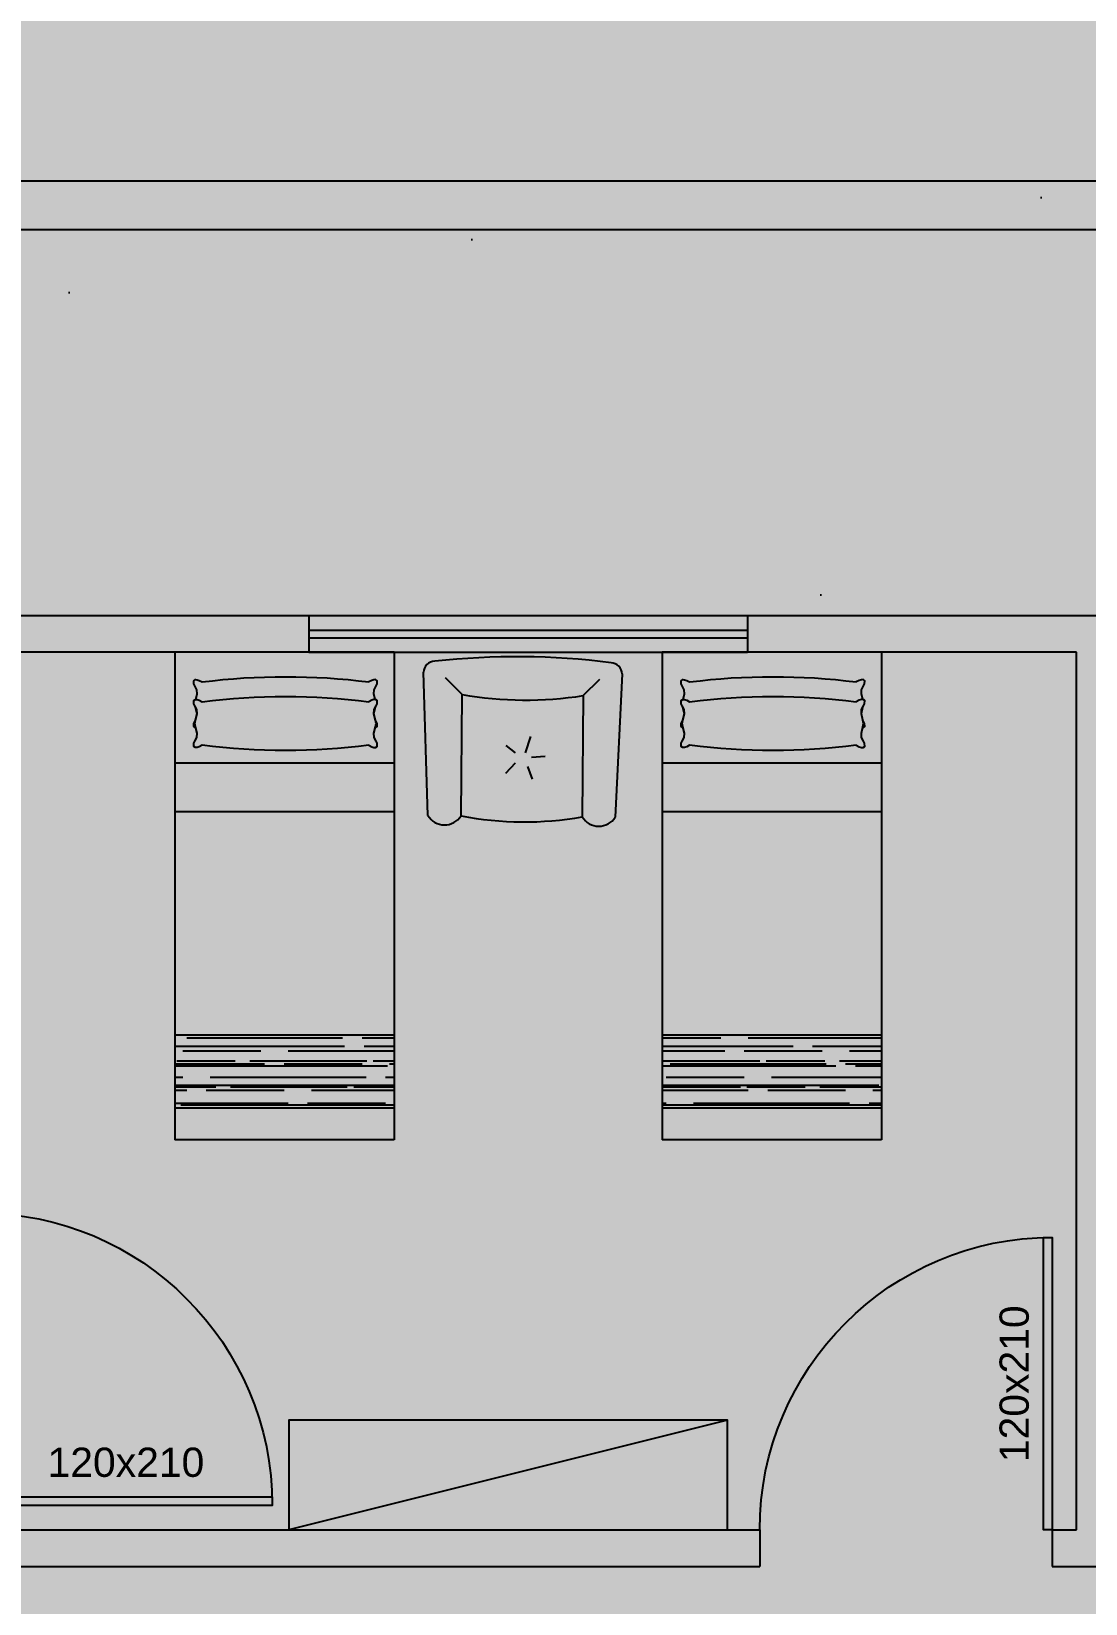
# Model space of a CAD drawing. Header units: centimetres. Extents: x 0 to 1099704, y -139216 to 99734.
# Drawn here: x 855436 to 855869, y -22670 to -22025 of the extents above; entities that cross this region are included whole.
import ezdxf
from ezdxf.enums import TextEntityAlignment as Align

# ---------------------------------------------------------------- set-up
doc = ezdxf.new("R2010")
doc.units = ezdxf.units.CM
doc.header["$LTSCALE"] = 4
for name, color, linetype in [('0.2', 2, 'Continuous'), ('0.4', 4, 'Continuous'), ('0.6', 6, 'Continuous'), ('02-CONT', 2, 'Continuous'), ('04', 254, 'Continuous'), ('AIT-LAY-HTC', 254, 'Continuous')]:
    doc.layers.add(name, color=color, linetype=linetype)
doc.styles.add('2mm 1-50', font='arial.ttf', dxfattribs={"height": 0.1})

# ---------------------------------------------------------------- blocks, each defined once
blk = doc.blocks.new('1_00e')
blk.add_lwpolyline([(-28.40539012428269, -52.25289090163764), (-25.40539012428269, -52.25289090163764), (-25.40539012428269, 47.74710909836236), (-28.40539012428269, 47.74710909836236)], close=True)
at = {"color": 1}
blk.add_arc((-28.40539012428326, -52.25289090163764), 100, 0, 90, dxfattribs=at)
blk = doc.blocks.new('CAMA-SOLTEIRO')
h = blk.add_hatch()
h.set_pattern_fill('AR-RROOF', color=256, scale=0.08, style=0)
h.set_pattern_definition([(0, (-259.2971654992087, -62.25848343646964), (0.176, 0.08), [1.2, -0.16, 0.4, -0.08]), (0, (-259.1907654992087, -62.21848343646964), (-0.08, 0.1064), [0.24, -0.0264, 0.48, -0.06]), (0, (-259.2571654992087, -62.19048343646964), (0.416, 0.0536), [0.64, -0.112, 0.32, -0.08])])
h.paths.add_polyline_path([(0.4499999999999886, -1.569999999997059), (-0.4500000000000455, -1.569999999997044), (-0.4500000000000455, -1.869999999999941), (0.4499999999999886, -1.869999999999969)])
at = {"layer": 'AIT-LAY-HTC'}
h = blk.add_hatch(color=254, dxfattribs=at)
h.paths.add_polyline_path([(0.4499999999999886, -0.6535763996212509), (-0.4499999999999886, -0.6535763996212509), (-0.4499999999999886, -1.569999999997044), (0.4499999999999886, -1.569999999997044)])
h.paths.add_polyline_path([(0.4499999999999886, -2.131628207280301e-14), (-0.4499999999999886, -7.105427357601002e-15), (-0.4500000000000455, -0.4535763996212623), (0.4499999999999886, -0.4535763996212623)])
h.paths.add_polyline_path([(0.3716982436171747, -0.373121244349754), (0.3723867664295994, -0.3861706267807321), (0.3655536251368972, -0.390699628518469), (0.3589239480322135, -0.390246726289142), (0.3496964401738865, -0.3873305654911334), (0.3375292817262334, -0.3814624037465322, -0.06240135273612517), (-0.3458491167673401, -0.3814624037465322), (-0.3580162752151068, -0.3873305654911476), (-0.3672437830732633, -0.3902467262891278), (-0.3738734601780038, -0.3906996285184547), (-0.3807066014707061, -0.3861706267807179), (-0.3800180786582814, -0.3731212443497398), (-0.3760551388454587, -0.3650755000255188), (-0.3677125645626802, -0.3491925823837292), (-0.367078841438115, -0.3321323483973302), (-0.3724699016728437, -0.3091402599489683), (-0.3738734601780038, -0.3092361431671051), (-0.3807066014707061, -0.3047071414293683), (-0.3800180786582814, -0.2916577589983902), (-0.3760551388454587, -0.2836120146741834), (-0.3731809529210182, -0.2781400276378534), (-0.3671426902825488, -0.2523877149917055), (-0.3671057082908646, -0.2513921359974702), (-0.3671426902825488, -0.2503965570033344), (-0.373180952921075, -0.2246442443571155), (-0.3760551388455156, -0.2191722573209276), (-0.3800180786582814, -0.2111265129965787), (-0.3807066014707061, -0.1980771305656006), (-0.3738734601780038, -0.1935481288278922), (-0.3724699016728437, -0.1936440120460148), (-0.367078841438115, -0.1706519235976387), (-0.3677125645626802, -0.1535916896112397), (-0.3760551388455156, -0.1377087719694785), (-0.3800180786582814, -0.1296630276452575), (-0.3807066014707061, -0.116613645214251), (-0.3738734601780038, -0.1120846434765284), (-0.3672437830733202, -0.1125375457058411), (-0.3580162752149931, -0.1154537065038497), (-0.3458491167673401, -0.1213218682484509, -0.06240135273612597), (0.3375292817262334, -0.1213218682484509), (0.3496964401739433, -0.1154537065038497), (0.3589239480322135, -0.1125375457058553), (0.3655536251368972, -0.1120846434765284), (0.3723867664295994, -0.1166136452142652), (0.3716982436171747, -0.1296630276452575), (0.3677353038042952, -0.1377087719695922), (0.3593927295215735, -0.1535916896112681), (0.3587590063970083, -0.1706519235976671), (0.364150066631737, -0.193644012046029), (0.3655536251368972, -0.193548128827878), (0.3723867664295994, -0.1980771305656006), (0.3716982436171747, -0.2111265129965929), (0.3677353038042384, -0.2191722573211123), (0.3648611178799115, -0.2246442443571297), (0.3588228552414421, -0.250396557003306), (0.358785873249758, -0.251392135997456), (0.3588228552414421, -0.2523877149917482), (0.3648611178799115, -0.2781400276378392), (0.3677353038042952, -0.2836120146742545), (0.3716982436171747, -0.2916577589984044), (0.3723867664295994, -0.3047071414293683), (0.3655536251368972, -0.3092361431670909), (0.364150066631737, -0.3091402599489825), (0.3587590063970083, -0.3321323483973586), (0.3593927295215735, -0.3491925823837292), (0.3677353038044657, -0.3650755000253483)], flags=16)
h.paths.add_polyline_path([(-0.4500000000000455, -1.869999999999926), (-0.4499999999999886, -1.99999999999995), (0.4499999999999886, -1.99999999999995), (0.4499999999999886, -1.869999999999969)])
h = blk.add_hatch(color=252, dxfattribs=at)
edge = h.paths.add_edge_path()
edge.add_line((0.3677353038042384, -0.1377087719696206), (0.3716982436171179, -0.1296630276452433))
edge.add_line((0.3716982436171747, -0.1296630276452433), (0.3723867664295994, -0.1166136452142652))
edge.add_line((0.3723867664295994, -0.1166136452142652), (0.3655536251368972, -0.1120846434765284))
edge.add_line((0.3655536251368972, -0.1120846434765284), (0.3589239480322135, -0.1125375457058411))
edge.add_line((0.3589239480322135, -0.1125375457058553), (0.3496964401739433, -0.1154537065038497))
edge.add_line((0.3496964401739433, -0.1154537065038355), (0.3375292817262334, -0.1213218682484509))
edge.add_ellipse((-0.004159917520553336, -2.848495806804841), major_axis=(1.943480023054445, 1.943480023054444), ratio=0.9999999999999957, start_angle=37.85859147788927, end_angle=52.14140852211052)
edge.add_line((-0.3458491167673401, -0.1213218682484651), (-0.35801627521505, -0.1154537065038497))
edge.add_line((-0.35801627521505, -0.1154537065038497), (-0.3672437830732633, -0.1125375457058553))
edge.add_line((-0.3672437830733202, -0.1125375457058553), (-0.3738734601780607, -0.1120846434765284))
edge.add_line((-0.3738734601780607, -0.1120846434765426), (-0.380706601470763, -0.116613645214251))
edge.add_line((-0.3807066014707061, -0.116613645214251), (-0.3800180786582814, -0.1296630276452433))
edge.add_line((-0.3800180786582814, -0.1296630276452433), (-0.3760551388454587, -0.1377087719697059))
edge.add_line((-0.3760551388454019, -0.1377087719697201), (-0.3677125645626802, -0.1535916896112681))
edge.add_line((-0.3677125645626802, -0.1535916896112681), (-0.367078841438115, -0.1706519235976671))
edge.add_line((-0.367078841438115, -0.1706519235976671), (-0.3724699016728437, -0.1936440120460148))
edge.add_line((-0.3724699016728437, -0.1936440120460148), (-0.3672437830733202, -0.1940010310572049))
edge.add_line((-0.3672437830733202, -0.1940010310572049), (-0.35801627521505, -0.1969171918551993))
edge.add_line((-0.35801627521505, -0.1969171918551993), (-0.3458491167673401, -0.2027853535998148))
edge.add_ellipse((-0.004159917520553336, -2.929959292156191), major_axis=(1.943480023054446, 1.943480023054447), ratio=0.9999999999999976, start_angle=37.85859147788932, end_angle=52.14140852211062, ccw=False)
edge.add_line((0.3375292817262334, -0.2027853535998148), (0.3496964401739433, -0.1969171918551851))
edge.add_line((0.3496964401739433, -0.1969171918551709), (0.3589239480322703, -0.1940010310572049))
edge.add_line((0.3589239480322135, -0.1940010310572049), (0.364150066631737, -0.193644012046029))
edge.add_line((0.364150066631737, -0.193644012046029), (0.3587590063970083, -0.1706519235976671))
edge.add_line((0.3587590063970083, -0.1706519235976671), (0.3593927295215735, -0.1535916896112681))
edge.add_line((0.3593927295215735, -0.1535916896112681), (0.3677353038042952, -0.1377087719696206))
edge = h.paths.add_edge_path()
edge.add_line((0.3585894172769599, -0.2513921359974987), (0.3588228552414421, -0.250396557003306))
edge.add_line((0.3588228552414421, -0.250396557003306), (0.3593927295215735, -0.2350551749626035))
edge.add_line((0.3593927295215735, -0.2350551749626035), (0.367735303804352, -0.2191722573207713))
edge.add_line((0.367735303804352, -0.2191722573207713), (0.3716982436171747, -0.2111265129966071))
edge.add_line((0.3716982436171747, -0.2111265129966071), (0.3723867664295994, -0.198077130565629))
edge.add_line((0.3723867664295994, -0.198077130565629), (0.3655536251368972, -0.1935481288278922))
edge.add_line((0.3655536251368972, -0.193548128827878), (0.3589239480322135, -0.1940010310571907))
edge.add_line((0.3589239480322135, -0.1940010310572049), (0.3496964401739433, -0.1969171918551993))
edge.add_line((0.3496964401739433, -0.1969171918551993), (0.3375292817262334, -0.2027853535998148))
edge.add_ellipse((-0.004159917520553336, -2.929959292156191), major_axis=(1.94348002305446, 1.94348002305446), ratio=0.9999999999999964, start_angle=37.85859147788919, end_angle=52.14140852211058)
edge.add_line((-0.3458491167673401, -0.2027853535998148), (-0.3580162752149931, -0.1969171918552135))
edge.add_line((-0.3580162752149931, -0.1969171918552135), (-0.3672437830733202, -0.1940010310571907))
edge.add_line((-0.3672437830733202, -0.1940010310571907), (-0.3738734601780038, -0.1935481288278638))
edge.add_line((-0.3738734601780038, -0.193548128827878), (-0.3807066014707061, -0.1980771305656006))
edge.add_line((-0.3807066014707061, -0.1980771305656006), (-0.3800180786582814, -0.2111265129965929))
edge.add_line((-0.3800180786582814, -0.2111265129965929), (-0.376055138845345, -0.2191722573210413))
edge.add_line((-0.376055138845345, -0.2191722573210413), (-0.3677125645626802, -0.2350551749625893))
edge.add_line((-0.3677125645626802, -0.2350551749626035), (-0.3671426902825488, -0.250396557003306))
edge.add_line((-0.3671426902825488, -0.2503965570032918), (-0.3669092523180666, -0.2513921359974702))
edge.add_line((-0.3669092523180666, -0.2513921359974702), (-0.3732120659238944, -0.278272720073609))
edge.add_line((-0.3732120659238944, -0.278272720073609), (-0.3759659441697067, -0.2921238786731593))
edge.add_line((-0.3759659441697067, -0.2921238786731593), (-0.3732120659238944, -0.3059750372728232))
edge.add_line((-0.3732120659238944, -0.3059750372728232), (-0.367078841438115, -0.3321323483973302))
edge.add_line((-0.367078841438115, -0.3321323483973302), (-0.3677125645626802, -0.3491925823837292))
edge.add_line((-0.3677125645626802, -0.3491925823837292), (-0.3760551388454587, -0.3650755000255756))
edge.add_line((-0.3760551388454587, -0.3650755000255756), (-0.3800180786582814, -0.3731212443497398))
edge.add_line((-0.3800180786582814, -0.3731212443497398), (-0.3807066014707061, -0.3861706267807179))
edge.add_line((-0.3807066014707061, -0.3861706267807179), (-0.3738734601780607, -0.3906996285184547))
edge.add_line((-0.3738734601780607, -0.390699628518469), (-0.3672437830733202, -0.390246726289142))
edge.add_line((-0.3672437830733202, -0.3902467262891278), (-0.35801627521505, -0.3873305654911192))
edge.add_line((-0.3580162752149931, -0.3873305654911192), (-0.3458491167673401, -0.381462403746518))
edge.add_ellipse((-0.004159917520553336, 2.345711534809816), major_axis=(1.943480023054408, 1.943480023054407), ratio=0.9999999999999963, start_angle=217.8585914778892, end_angle=232.1414085221106)
edge.add_line((0.3375292817262334, -0.3814624037465322), (0.3496964401739433, -0.3873305654911476))
edge.add_line((0.3496964401739433, -0.3873305654911476), (0.3589239480321567, -0.390246726289142))
edge.add_line((0.3589239480321567, -0.390246726289142), (0.3655536251368403, -0.3906996285184832))
edge.add_line((0.3655536251368972, -0.390699628518469), (0.3723867664295994, -0.3861706267807321))
edge.add_line((0.3723867664295994, -0.3861706267807321), (0.3716982436171747, -0.373121244349754))
edge.add_line((0.3716982436171747, -0.3731212443497398), (0.3677353038042384, -0.3650755000254762))
edge.add_line((0.3677353038042384, -0.3650755000254762), (0.3593927295215735, -0.3491925823837292))
edge.add_line((0.3593927295215735, -0.3491925823837292), (0.3587590063970083, -0.3321323483973302))
edge.add_line((0.3587590063970083, -0.3321323483973444), (0.3648922308827878, -0.3059750372727663))
edge.add_line((0.3648922308827878, -0.3059750372727521), (0.3676461091286001, -0.2921238786731735))
edge.add_line((0.3676461091286001, -0.2921238786731735), (0.3648922308827878, -0.2782727200736659))
edge.add_line((0.3648922308827878, -0.2782727200736659), (0.3585894172769599, -0.2513921359974987))
for points in [[(0.4499999999999886, -0.6535763996212509), (0.4499999999999886, -0.4535763996212623), (-0.4499999999999886, -0.4535763996212623), (-0.4499999999999886, -0.6535763996212509)], [(-0.4499999999999886, -1.569999999997044), (0.4499999999999886, -1.569999999997044), (0.4499999999999886, -1.869999999999955), (-0.4499999999999886, -1.869999999999955)]]:
    blk.add_hatch(color=252, dxfattribs=at).paths.add_polyline_path(points)
for p, q in [((-0.4500000000000455, 7.105427357601002e-15), (0.4499999999999886, -7.105427357601002e-15)), ((-0.4500000000000455, 7.105427357601002e-15), (-0.4499999999999886, -1.99999999999995)), ((0.4499999999999886, -7.105427357601002e-15), (0.4499999999999886, -1.99999999999995)), ((0.4499999999999886, -0.05000000000000426), (0.4499999999999886, -1.949999999999953)), ((0.4499999999999886, -0.4535763996212623), (-0.4499999999999886, -0.4535763996212623)), ((0.4499999999999886, -0.6535763996212509), (-0.4499999999999886, -0.6535763996212509)), ((-0.4499999999999886, -1.569999999997044), (0.4499999999999886, -1.569999999997044)), ((-0.4499999999999886, -1.869999999999941), (0.4499999999999886, -1.869999999999955)), ((-0.4499999999999886, -1.99999999999995), (0.4499999999999886, -1.99999999999995))]:
    blk.add_line(p, q)
for points in [[(-0.3724699016728437, -0.1936440120460148), (-0.367078841438115, -0.1706519235976529), (-0.3677125645626802, -0.1535916896112539), (-0.3760551388454587, -0.1377087719695353), (-0.3800180786582814, -0.1296630276452433), (-0.3807066014707061, -0.1166136452142652), (-0.3738734601780038, -0.1120846434765284), (-0.3672437830733202, -0.1125375457058553), (-0.35801627521505, -0.1154537065038497), (-0.3458491167673401, -0.1213218682484651)], [(0.364150066631737, -0.1936440120460148), (0.3587590063970083, -0.1706519235976671), (0.3593927295215735, -0.1535916896112539), (0.3677353038042952, -0.1377087719695496), (0.3716982436171747, -0.1296630276452575), (0.3723867664295994, -0.1166136452142652), (0.3655536251368972, -0.1120846434765284), (0.3589239480322135, -0.1125375457058553), (0.3496964401739433, -0.1154537065038497), (0.3375292817262334, -0.1213218682484651)], [(-0.3458491167673401, -0.3814624037465322), (-0.35801627521505, -0.3873305654911476), (-0.3672437830733202, -0.3902467262891278), (-0.3738734601780038, -0.3906996285184547), (-0.3807066014707061, -0.3861706267807179), (-0.3800180786582814, -0.3731212443497398), (-0.3760551388454587, -0.3650755000254478), (-0.3677125645626802, -0.3491925823837292), (-0.367078841438115, -0.3321323483973302), (-0.3732120659238944, -0.3059750372727663), (-0.3759659441697067, -0.2921238786731593), (-0.3732120659238944, -0.2782727200735664), (-0.367078841438115, -0.2521154089490025), (-0.3677125645626802, -0.2350551749626035), (-0.3760551388454587, -0.219172257320885), (-0.3800180786582814, -0.2111265129965929), (-0.3807066014707061, -0.1980771305656148), (-0.3738734601780038, -0.193548128827878), (-0.3672437830733202, -0.1940010310572049), (-0.35801627521505, -0.1969171918551993), (-0.3458491167673401, -0.2027853535998148)], [(-0.3671426902825488, -0.2523877149916771), (-0.367078841438115, -0.2506688630459806), (-0.373180952921075, -0.2246442443571155)], [(0.3375292817262334, -0.3814624037465322), (0.3496964401739433, -0.3873305654911476), (0.3589239480322135, -0.390246726289142), (0.3655536251368972, -0.390699628518469), (0.3723867664295994, -0.3861706267807321), (0.3716982436171747, -0.373121244349754), (0.3677353038042952, -0.365075500025462), (0.3593927295215735, -0.3491925823837434), (0.3587590063970083, -0.3321323483973444), (0.3648922308827878, -0.3059750372727805), (0.3676461091286001, -0.2921238786731735), (0.3648922308827878, -0.2782727200735806), (0.3587590063970083, -0.2521154089490167), (0.3593927295215735, -0.2350551749626035), (0.3677353038042952, -0.219172257320885), (0.3716982436171747, -0.2111265129966071), (0.3723867664295994, -0.1980771305656148), (0.3655536251368972, -0.193548128827878), (0.3589239480322135, -0.1940010310572049), (0.3496964401739433, -0.1969171918551993), (0.3375292817262334, -0.2027853535998148)], [(0.3588228552414421, -0.2523877149916913), (0.3587590063970083, -0.2506688630459948), (0.3648611178799115, -0.2246442443571155)], [(-0.3724699016728437, -0.3091402599489825), (-0.3738734601780038, -0.3092361431671051), (-0.3807066014707061, -0.3047071414293683), (-0.3800180786582814, -0.2916577589983902), (-0.3760551388454587, -0.2836120146740981), (-0.373180952921075, -0.2781400276378818)], [(0.364150066631737, -0.3091402599489825), (0.3655536251368972, -0.3092361431671051), (0.3723867664295994, -0.3047071414293825), (0.3716982436171747, -0.2916577589983902), (0.3677353038042952, -0.2836120146740981), (0.3648611178799115, -0.2781400276378818)]]:
    blk.add_lwpolyline(points)
for centre, radius, start, end in [((-0.004159917520553336, -2.848495806804841), 2.748495806804713, 82.85859147788834, 97.14140852211166), ((-0.004159917520553336, -2.929959292156191), 2.748495806804713, 82.85859147788834, 97.14140852211166), ((-0.004159917520553336, 2.345711534809816), 2.748495806804664, 262.8585914778884, 277.1414085221116)]:
    blk.add_arc(centre, radius, start, end)
blk = doc.blocks.new('Poltrona08')
for p, q in [((-49.37355434940944, -15.72616752609145), (-49.37355434940944, 39.27383247390898)), ((5.626445650590281, 39.27383247390898), (5.626445650590281, -15.72616752609145)), ((-29.2909328934294, 16.36152345113095), (-25.06770044392762, 13.07900181849368)), ((-20.37521952551106, 13.07900181849368), (-18.02898095166735, 20.58190801911918)), ((-25.06770044392762, 8.389687141740989), (-29.2909328934294, 3.700372464987946)), ((-17.55973248275292, 11.20327594779246), (-11.45950615759236, 11.67220877437826)), ((-19.43672258768149, 6.982894097625572), (-17.27983121032299, 1.207633293280477))]:
    blk.add_line(p, q)
for points in [[(-64.37355434940893, -15.72616752609145), (-66.8735543494095, 49.27383247390912)], [(-49.37355434940943, 39.27383247390898), (-56.87355434940936, 46.77383247390891)], [(5.626445650590281, 39.27383247390898), (13.12644565059021, 46.77383247390891)], [(23.12644565059071, 49.27383247390912), (20.62644565059085, -15.72616752609145)]]:
    blk.add_lwpolyline(points)
for centre, radius, start, end in [((-61.87355434940979, 49.27383247390912), 4.999999999999893, 89.99999999999795, 179.9999999999999), ((-21.87355434940922, -276.1504985630796), 332.8366544436498, 83.0975626029274, 96.90243739707266), ((18.12644565059099, 49.27383247390912), 4.999999999999893, 0, 90.00000000000203), ((-21.87355434940922, 208.7364681285423), 171.6794538755731, 260.782525588539, 279.2174744114608), ((-56.87355434940866, -11.05950085942512), 8.833333333333096, 211.8907918018441, 328.1092081981547), ((-21.87355434940887, 134.2738324739405), 152.5000000000315, 259.6111421845325, 280.3888578154674), ((13.12644565059056, -11.05950085942476), 8.833333333333284, 211.8907918018461, 328.1092081981539)]:
    blk.add_arc(centre, radius, start, end)

msp = doc.modelspace()

# ---------------------------------------------------------------- hatches: boundary and pattern name
at = {"layer": '0.2', "true_color": 0x000000}
h = msp.add_hatch(color=18, dxfattribs=at)
h.dxf.hatch_style = 1
h.paths.add_polyline_path([(844383.6527737991, -22106.11545228362), (857338.3808450467, -22106.11545228361), (856514.3223658692, -24482.38253884154), (856255.2205629863, -24482.38253884154), (856255.2205629863, -24502.38253884154), (856528.5551048537, -24502.38253884154), (857366.4850631059, -22086.11545228361), (844366.0450631086, -22086.11545228361), (843984.1592967253, -25075.6650302259), (844003.761334086, -25075.61144362239)])
h = msp.add_hatch(color=18, dxfattribs=at)
h.dxf.hatch_style = 1
h.paths.add_polyline_path([(852964.2171221967, -23179.57963985066), (852903.2171221966, -23179.57963985066), (852903.2171221966, -22985.89706756994), (852888.2171221966, -22985.89706756994), (852888.2171221966, -23194.57963985066), (852964.2171221967, -23194.57963985066)])
h.paths.add_polyline_path([(853185.2171221968, -23179.57963985066), (853130.2171221968, -23179.57963985066), (853130.2171221968, -22985.89706756994), (853115.2171221968, -22985.89706756994), (853115.2171221968, -23179.57963985066), (853054.2171221967, -23179.57963985066), (853054.2171221967, -23194.57963985066), (853130.2171221968, -23194.57963985066), (853185.2171221968, -23194.57963985066)])
h.paths.add_polyline_path([(853130.2171221968, -22819.57963985066), (853330.2171221968, -22819.57963985066), (853330.2171221968, -22829.57963985066), (853345.2171221968, -22829.57963985066), (853345.2171221968, -22819.57963985066), (853665.2171221968, -22819.57963985066), (853665.2171221968, -22804.57963985066), (853115.2171221968, -22804.57963985066), (853105.2171221968, -22804.57963985066), (853105.2171221968, -22819.57963985066), (853115.2171221968, -22819.57963985066), (853115.2171221968, -22985.89706756994), (853130.2171221968, -22985.89706756994)])
h.paths.add_polyline_path([(852903.2171221966, -22524.57963985066), (852888.2171221966, -22524.57963985066), (852888.2171221966, -22654.57963985066), (852888.2171221966, -22669.57963985066), (852903.2171221966, -22669.57963985066), (852903.2171221966, -22654.57963985066), (852993.2171221966, -22654.57963985066), (852993.2171221966, -22639.57963985066), (852903.2171221966, -22639.57963985066)])
h.paths.add_polyline_path([(852903.2171221966, -22264.57963985066), (852683.2171221966, -22264.57963985066), (852683.2171221966, -22524.57963985066), (852728.7171226043, -22524.57963985066), (852728.7171226043, -22524.57963979711), (852728.7171226043, -22513.57963985962), (852728.7171226043, -22509.57963985066), (852698.2171221966, -22509.57963985066), (852698.2171221966, -22279.57963985066), (852888.2171221966, -22279.57963985066), (852888.2171221966, -22509.57963985066), (852880.717123509, -22509.57963985066), (852880.717123509, -22524.57963985066), (852888.2171221966, -22524.57963985066), (852903.2171221966, -22524.57963985066)])
h.paths.add_polyline_path([(852933.2171221966, -22264.57963985066), (852903.2171221966, -22264.57963985066), (852903.2171221966, -22279.57963985066), (852933.2171221966, -22279.57963985066)])
h.paths.add_polyline_path([(853138.2171221966, -22279.57963985066), (853189.2171221966, -22279.57963985066), (853189.2171221966, -22264.57963985066), (853123.2171221966, -22264.57963985066), (853093.2171221966, -22264.57963985066), (853093.2171221966, -22279.57963985066), (853123.2171221966, -22279.57963985066), (853123.2171221966, -22639.57963985066), (853113.2171221966, -22639.57963985066), (853113.2171221966, -22654.57963985066), (853138.2171221966, -22654.57963985066), (853290.2171221966, -22654.57963985066), (853290.2171221966, -22639.57963985066), (853138.2171221966, -22639.57963985066), (853138.2171221966, -22339.57963985066)])
h.paths.add_polyline_path([(853435.2171221966, -22279.57963985066), (853530.2171221966, -22279.57963985066), (853530.2171221966, -22264.57963985066), (853420.2171221966, -22264.57963985066), (853369.2171221966, -22264.57963985066), (853369.2171221966, -22279.57963985066), (853420.2171221966, -22279.57963985066), (853420.2171221966, -22339.57963985066), (853420.2171221966, -22639.57963985066), (853410.2171221966, -22639.57963985066), (853410.2171221966, -22654.57963985066), (853435.2171221966, -22654.57963985066), (853445.2171221966, -22654.57963985066), (853445.2171221966, -22639.57963985066), (853435.2171221966, -22639.57963985066)])
h.paths.add_polyline_path([(854375.2171221966, -22639.57963985056), (854065.2171221966, -22639.57963985066), (854055.2171221966, -22639.57963985066), (854055.2171221966, -22629.57963985066), (854040.2171221966, -22629.57963985066), (854040.2171221966, -22639.57963985066), (853840.2171221966, -22639.57963985066), (853840.2171221966, -22279.57963985066), (853895.2171221966, -22279.57963985066), (853895.2171221966, -22264.57963985066), (853825.2171221966, -22264.57963985066), (853730.2171221966, -22264.57963985066), (853730.2171221966, -22279.57963985066), (853825.2171221966, -22279.57963985066), (853825.2171221966, -22639.57963985066), (853545.2171221966, -22639.57963985066), (853545.2171221966, -22654.57963985066), (853840.2171221966, -22654.57963985066), (854065.2171221966, -22654.57963985066), (854375.2171221966, -22654.57963985066)])
h.paths.add_polyline_path([(854055.2171221966, -22279.57963985066), (854190.2171221966, -22279.57963985066), (854190.2171221966, -22264.57963985066), (854040.2171221966, -22264.57963985066), (853985.2171221966, -22264.57963985066), (853985.2171221966, -22279.57963985066), (854040.2171221966, -22279.57963985066), (854040.2171221966, -22509.57963985066), (854055.2171221966, -22509.57963985066)], flags=17)
h.paths.add_polyline_path([(854575.2171221967, -22264.57963985066), (854505.2171221967, -22264.57963985066), (854370.2171221966, -22264.57963985066), (854370.2171221966, -22279.57963985066), (854505.2171221967, -22279.57963985066), (854505.2171221967, -22639.57963985053), (854495.2171221966, -22639.57963985053), (854495.2171221966, -22654.57963985066), (854520.2171221966, -22654.57963985066), (854745.2171221967, -22654.57963985066), (855055.2171221967, -22654.57963985066), (855055.2171221967, -22639.57963985066), (854745.2171221967, -22639.57963985066), (854735.2171221967, -22639.57963985066), (854735.2171221967, -22629.57963985066), (854720.2171221967, -22629.57963985066), (854720.2171221967, -22639.57963985066), (854520.2171221967, -22639.57963985066), (854520.2171221967, -22279.57963985066), (854575.2171221967, -22279.57963985066)])
h.paths.add_polyline_path([(854735.2171221967, -22279.57963985066), (854870.2171221967, -22279.57963985066), (854870.2171221967, -22264.57963985066), (854720.2171221967, -22264.57963985066), (854665.2171221967, -22264.57963985066), (854665.2171221967, -22279.57963985066), (854720.2171221967, -22279.57963985066), (854720.2171221967, -22509.57963985066), (854735.2171221967, -22509.57963985066)], flags=17)
h.paths.add_polyline_path([(855255.2171221967, -22264.57963985066), (855185.2171221967, -22264.57963985066), (855050.2171221967, -22264.57963985066), (855050.2171221967, -22279.57963985066), (855185.2171221967, -22279.57963985066), (855185.2171221967, -22639.57963985066), (855175.2171221967, -22639.57963985066), (855175.2171221967, -22654.57963985066), (855200.2171221967, -22654.57963985066), (855425.2171221967, -22654.57963985066), (855735.2171221967, -22654.57963985066), (855735.2171221967, -22639.57963985066), (855425.2171221967, -22639.57963985066), (855415.2171221967, -22639.57963985066), (855415.2171221967, -22629.57963985066), (855400.2171221967, -22629.57963985066), (855400.2171221967, -22639.57963985066), (855200.2171221967, -22639.57963985066), (855200.2171221967, -22279.57963985066), (855255.2171221967, -22279.57963985066)])
h.paths.add_polyline_path([(855415.2171221967, -22279.57963985066), (855550.2171221967, -22279.57963985066), (855550.2171221967, -22264.57963985066), (855400.2171221967, -22264.57963985066), (855345.2171221967, -22264.57963985066), (855345.2171221967, -22279.57963985066), (855400.2171221967, -22279.57963985066), (855400.2171221967, -22509.57963985066), (855415.2171221967, -22509.57963985066)], flags=17)
h.paths.add_polyline_path([(853480.2171221968, -23179.57967437341), (853425.2171190584, -23179.57963985065), (853345.2171221968, -23179.57963985066), (853345.2171221968, -22985.89706756994), (853330.2171221968, -22985.89706756994), (853330.2171221968, -23179.57963985066), (853275.2171221968, -23179.57963985066), (853275.2171221968, -23194.57963985066), (853345.2171221968, -23194.57963985066), (853480.2171221968, -23194.57963985066)])
h.paths.add_polyline_path([(853922.7171221968, -23179.57963985066), (853810.2171221968, -23179.57963985066), (853810.2171221968, -22985.89706756994), (853795.2171221968, -22985.89706756994), (853795.2171221968, -23179.57963985066), (853660.2171221968, -23179.57963985066), (853660.2171221968, -23194.57963985066), (853810.2171221968, -23194.57963985066), (853922.7171221968, -23194.57963985066)])
h.paths.add_polyline_path([(853810.2171221968, -22804.57963985066), (853785.2171221968, -22804.57963985066), (853785.2171221968, -22819.57963985066), (853795.2171221968, -22819.57963985066), (853795.2171221968, -22985.89706756994), (853810.2171221968, -22985.89706756994)])
h.paths.add_polyline_path([(854425.2171221968, -23179.57963985066), (854370.2171221968, -23179.57963985066), (854370.2171221968, -22985.89706756994), (854355.2171221968, -22985.89706756994), (854355.2171221968, -23179.57963985066), (854242.7171221968, -23179.57963985066), (854242.7171221968, -23194.57963985066), (854355.2171221968, -23194.57963985066), (854425.2171221968, -23194.57963985066)])
h.paths.add_polyline_path([(854370.2171221968, -22819.57963985066), (854570.2171221968, -22819.57963985066), (854570.2171221968, -22829.57963985066), (854585.2171221968, -22829.57963985066), (854585.2171221968, -22819.57963985066), (854595.2171221968, -22819.57963985066), (854905.2171221968, -22819.57963985066), (854905.2171221968, -22804.57963985066), (854595.2171221968, -22804.57963985066), (854355.2171221968, -22804.57963985066), (854355.2171221968, -22985.89706756994), (854370.2171221968, -22985.89706756994)])
h.paths.add_polyline_path([(854585.2171221968, -22985.89706756994), (854570.2171221968, -22985.89706756994), (854570.2171221968, -23179.57963985066), (854515.2171221968, -23179.57963985066), (854515.2171221968, -23194.57963985066), (854585.2171221968, -23194.57963985066), (854720.2171221968, -23194.57963985066), (854720.2171221968, -23179.57967437341), (854665.2171190584, -23179.57963985065), (854585.2171221968, -23179.57963985066)])
h.paths.add_polyline_path([(855615.2171221968, -23174.57963985069), (855595.2171221968, -23174.57963985069), (855595.2171221968, -23184.57963985069), (855055.2171221968, -23184.57963985069), (855055.2171221968, -22985.89706756994), (855035.2171221968, -22985.89706756994), (855035.2171221968, -23179.57963985066), (854900.2171221968, -23179.57963985066), (854900.2171221968, -23194.57963985066), (855035.2171221968, -23194.57963985066), (855035.2171221968, -23409.57963985069), (855035.2171221967, -23429.57963985069), (855050.2171221967, -23429.57963985071), (855050.2171221968, -23409.57963985069), (855295.2171221968, -23409.57963985069), (855295.2171221968, -23364.07963944301), (855295.2171221433, -23364.07963944301), (855284.2171222058, -23364.07963944301), (855280.2171221968, -23364.07963944301), (855280.2171221968, -23394.57963985069), (855050.2171221968, -23394.57963985069), (855050.2171221968, -23204.57963985069), (855280.2171221968, -23204.57963985069), (855280.2171221968, -23212.07963853823), (855295.2171221968, -23212.07963853823), (855295.2171221968, -23204.57963985069), (855615.2171221968, -23204.57963985069)])
h.paths.add_polyline_path([(855055.2171221968, -22824.57963985066), (855595.2171221968, -22824.57963985066), (855595.2171221968, -22985.89706756994), (855615.2171221968, -22985.89706756994), (855615.2171221968, -22804.57963985066), (855035.2171221968, -22804.57963985066), (855025.2171221968, -22804.57963985066), (855025.2171221968, -22819.57963985066), (855035.2171221968, -22819.57963985066), (855035.2171221968, -22985.89706756994), (855055.2171221968, -22985.89706756994)])
h.paths.add_polyline_path([(855615.2171221968, -22985.89706756994), (855595.2171221968, -22985.89706756994), (855595.2171221968, -23074.57963985069), (855615.2171221968, -23074.57963985069)], flags=17)
h = msp.add_hatch(color=18, dxfattribs=at)
h.dxf.hatch_style = 1
h.paths.add_polyline_path([(855880.2171221966, -22279.57963985066), (856240.2171221966, -22279.57963985066), (856240.2171221966, -22334.57963985066), (856255.2171221966, -22334.57963985066), (856255.2171221966, -22264.57963985066), (855730.2171221967, -22264.57963985066), (855730.2171221967, -22279.57963985066), (855865.2171221967, -22279.57963985066), (855865.2171221967, -22639.57963985066), (855855.2171221967, -22639.57963985066), (855855.2171221967, -22654.57963985066), (855865.2171221967, -22654.57963985066), (855880.2171221966, -22654.57963985066), (855880.2171221966, -22494.57963985066), (855890.2171221966, -22494.57963985066), (855890.2171221966, -22479.57963985066), (855880.2171221966, -22479.57963985066)])
h.paths.add_polyline_path([(856255.2171221966, -22479.57963985066), (856255.2171221966, -22424.57963985066), (856240.2171221966, -22424.57963985066), (856240.2171221966, -22479.57963985066), (856010.2171221966, -22479.57963985066), (856010.2171221966, -22494.57963985066), (856240.2171221966, -22494.57963985066), (856240.2171221966, -22629.57963985066), (856255.2171221966, -22629.57963985066)], flags=17)
h.paths.add_polyline_path([(856255.2171221966, -22809.57963985066), (856240.2171221966, -22809.57963985066), (856240.2171221966, -22944.57963985066), (855880.2171221966, -22944.57963985066), (855880.2171221966, -22774.57963985066), (855865.2171221966, -22774.57963985066), (855865.2171221967, -22944.57963985066), (855865.2171221967, -22959.57963985066), (855880.2171221967, -22959.57963985066), (856240.2171221967, -22959.57963985066), (856240.2171221967, -22985.89706756994), (856255.2171221967, -22985.89706756994), (856255.2171221967, -22944.57963985066)])
h.paths.add_polyline_path([(856255.2171221967, -23240.07963985066), (856240.2171221967, -23240.07963985066), (856240.2171221967, -23280.57963985066), (856040.4196986986, -23280.57963985066), (855880.2171221967, -23280.57963985066), (855865.2171221967, -23280.57963985066), (855865.2171221967, -23295.57963985066), (855865.2171221967, -23395.57963985066), (855880.2171221967, -23395.57963985066), (855880.2171221967, -23295.57963985066), (856130.3989088985, -23295.57963985066), (856240.2171221967, -23295.57963985066), (856240.2171221967, -23350.57963985066), (856255.2171221967, -23350.57963985066), (856255.2171221967, -23280.57963985066)])
h.paths.add_polyline_path([(856255.2171221967, -23470.57963985066), (856240.2171221967, -23470.57963985066), (856240.2171221967, -23525.57963985066), (855880.2171221967, -23525.57963985066), (855880.2171221967, -23515.57963985066), (855865.2171221967, -23515.57963985066), (855865.2171221967, -23540.57963985066), (855865.2171221967, -23550.57963985066), (855880.2171221967, -23550.57963985066), (855880.2171221967, -23540.57963985066), (856240.2171221967, -23540.57963985066), (856240.2171221967, -23675.57963985066), (856255.2171221967, -23675.57963985066), (856255.2171221967, -23525.57963985066)])
h.paths.add_polyline_path([(856255.2171221967, -23855.57963985066), (856240.2171221967, -23855.57963985066), (856240.2171221967, -23990.57963985066), (856010.2171221967, -23990.57963985066), (856010.2171221967, -24005.57963985066), (856240.2171221967, -24005.57963985066), (856240.2171221967, -24060.57963985066), (856255.2171221967, -24060.57963985066), (856255.2171221967, -23990.57963985066)], flags=17)
h.paths.add_polyline_path([(855880.2171221967, -23670.57963985066), (855865.2171221967, -23670.57963985066), (855865.2171221967, -23980.57963985066), (855865.2171221967, -24220.57963985066), (855865.2171221967, -24390.57963985066), (855880.2171221967, -24390.57963985066), (855880.2171221967, -24220.57963985066), (855925.2171221967, -24220.57963985066), (856240.2171221967, -24220.57963985066), (856240.2171221967, -24355.57963985066), (856255.2171221967, -24355.57963985066), (856255.2171221967, -24205.57963985066), (856255.2171221967, -24150.57963985066), (856240.2171221967, -24150.57963985066), (856240.2171221967, -24205.57963985066), (855880.2171221967, -24205.57963985066), (855880.2171221967, -24005.57963985066), (855890.2171221967, -24005.57963985066), (855890.2171221967, -23990.57963985066), (855880.2171221967, -23990.57963985066), (855880.2171221967, -23980.57963985066)])
h.paths.add_polyline_path([(856255.2171221967, -24535.57963985066), (856240.2171221967, -24535.57963985066), (856240.2171221967, -24670.57963985066), (856010.2171221967, -24670.57963985066), (856010.2171221967, -24685.57963985066), (856240.2171221967, -24685.57963985066), (856240.2171221967, -24740.57963985066), (856255.2171221967, -24740.57963985066), (856255.2171221967, -24670.57963985066)])
at = {"layer": '0.4', "true_color": 0xf8f3ec}
h = msp.add_hatch(color=7, dxfattribs=at)
h.dxf.hatch_style = 1
h.paths.add_polyline_path([(861342.4613062439, -28259.32218729638), (861342.4613062439, -19037.77254607299), (839953.6544866126, -19037.77254607299), (839953.6544866126, -28259.32218729638)])
at = {"layer": '0.6'}
h = msp.add_hatch(dxfattribs=at)
h.set_pattern_fill('AR-SAND', color=4, scale=8)
h.set_pattern_definition([(37.50000000000001, (164770.3717682944, -70446.88349858893), (-12.80025036787237, 391.5305898634739), [0, -308.864, 0, -345.44, 0, -330.2]), (7.499999999999999, (164770.3717682944, -70446.88349858893), (359.6186265104021, 573.4600804546834), [0, -166.624, 0, -278.384, 0, -106.68]), (327.5, (164520.4357682944, -70446.88349858893), (632.7938961931663, 1.14974774283661), [0, -101.6, 0, -365.76, 0, -477.52]), (317.5, (164520.4357682944, -70446.88349858893), (610.8451619778377, 178.343458605773), [0, -50.8, 0, -239.776, 0, -274.32])])
h.paths.add_polyline_path([(847029.493582481, -24402.35803356353), (847029.493582481, -24552.35803356353), (847028.9779372601, -25067.34132967043), (848085.2081816171, -25064.45388535614), (848085.2081816171, -24749.45388535614), (848085.2081816171, -23226.03568594248), (845793.9843770533, -23226.03568594247), (845793.9843770533, -22236.11545228361), (850028.9843770532, -22236.11545228361), (850028.9843770532, -22626.11545228361), (851423.2171221967, -22626.11545228361), (851423.2171221967, -22264.57963985066), (856255.2171221968, -22264.57963985066), (856255.2171221968, -24502.38253884154), (856528.5551048538, -24502.38253884154), (857366.485063106, -22086.11545228362), (844366.0450631086, -22086.11545228362), (843984.1592967254, -25075.66503022591), (844426.2917885046, -25074.45636104002), (844424.9099322843, -24568.97186336245), (844424.9099322843, -23258.97186336222), (845409.9099322843, -23258.97186336222), (845409.9099322843, -23588.97186336222), (846464.9099322844, -23588.97186336222), (846464.9099322844, -24402.35803356353)])
h.paths.add_polyline_path([(855035.2171221965, -23970.57963985065), (855035.2171221969, -23194.57963985066), (852888.2171221967, -23194.57963985066), (852888.2171221967, -22896.11209637074), (852683.2171221968, -22896.11209637074), (852683.2171221968, -23970.57963985065)], flags=17)
h.paths.add_polyline_path([(851453.2171221967, -23970.57963985065), (851453.2171221967, -22896.11209637074), (850028.9843770532, -22896.11209637074), (850028.9843770532, -23226.03568594247), (848841.9843770532, -23226.03568594247), (848841.9843770532, -23441.03568594249), (848841.9843770533, -23970.57963985065)], flags=17)
h.paths.add_polyline_path([(846909.2244930629, -23971.9083594683), (847585.6757751142, -23971.9083594683), (847585.6757751142, -23848.64682100675), (846909.2244930629, -23848.64682100675)], flags=16)
h.paths.add_polyline_path([(848083.9284586846, -23837.52334034714), (848083.9284586846, -23540.82883485264), (848031.1020850582, -23540.82883485264), (848031.1020850582, -23837.52334034714)], flags=16)
h.paths.add_polyline_path([(853624.8800301066, -23681.776107387), (854301.3313121579, -23681.776107387), (854301.3313121579, -23558.51456892546), (853624.8800301066, -23558.51456892546)], flags=16)
h.paths.add_polyline_path([(849927.4139533694, -23613.22896367017), (850603.8652354206, -23613.22896367017), (850603.8652354206, -23489.96742520863), (849927.4139533694, -23489.96742520863)], flags=16)
h.paths.add_polyline_path([(848903.6997061255, -23837.52334034714), (848903.6997061255, -23540.82883485264), (848850.8733324992, -23540.82883485264), (848850.8733324992, -23837.52334034714)], flags=16)

# ---------------------------------------------------------------- linework, layer by layer
at = {"layer": '0.2'}
for p, q in [((855730.2171221968, -22264.57963985066), (855550.2171221968, -22264.57963985066)), ((855730.2171221968, -22270.57963985066), (855550.2171221968, -22270.57963985066)), ((855550.2171221968, -22273.57963985066), (855730.2171221968, -22273.57963985066)), ((855550.2171221968, -22279.57963985066), (855730.2171221968, -22279.57963985066)), ((855722.0305774771, -22594.57963985066), (855542.0305774771, -22639.57963985066))]:
    msp.add_line(p, q, dxfattribs=at)
msp.add_lwpolyline([(855542.0305774771, -22639.57963985066), (855722.0305774771, -22639.57963985066), (855722.0305774771, -22594.57963985066), (855542.0305774771, -22594.57963985066)], close=True, dxfattribs=at)
at = {"layer": '0.4'}
for points in [[(844003.761334086, -25075.61144362239), (843984.1592967253, -25075.6650302259), (844366.0450631086, -22086.11545228361), (857366.4850631059, -22086.11545228361), (856528.5551048537, -24502.38253884154)], [(844006.8845621903, -25055.60283083937), (844383.6527737991, -22106.11545228362), (857338.3808450467, -22106.11545228361), (856514.3223658692, -24482.38253884154)]]:
    msp.add_lwpolyline(points, dxfattribs=at)
at = {"layer": '0.6'}
for p, q in [((855550.2171221967, -22264.57963985066), (855550.2171221967, -22279.57963985066)), ((855730.2171221967, -22264.57963985066), (855730.2171221967, -22279.57963985066)), ((855735.2171221967, -22639.57963985066), (855735.2171221967, -22654.57963985065)), ((855855.2171221967, -22639.57963985066), (855855.2171221967, -22654.57963985065)), ((855865.2171221967, -22654.57963985066), (855880.2171221967, -22654.57963985066))]:
    msp.add_line(p, q, dxfattribs=at)
for points in [[(855550.2171221967, -22264.57963985066), (855400.2171221967, -22264.57963985066)], [(856255.2171221966, -22334.57963985066), (856255.2171221966, -22264.57963985066), (855730.2171221967, -22264.57963985066)], [(855550.2171221967, -22279.57963985066), (855415.2171221967, -22279.57963985066)], [(855865.2171221967, -22279.57963985066), (855730.2171221967, -22279.57963985066)], [(855865.2171221967, -22639.57963985066), (855865.2171221967, -22279.57963985066)], [(855425.2171221967, -22639.57963985066), (855735.2171221967, -22639.57963985066)], [(855855.2171221967, -22639.57963985066), (855865.2171221967, -22639.57963985066)], [(855425.2171221967, -22654.57963985066), (855735.2171221967, -22654.57963985066)], [(855855.2171221967, -22654.57963985066), (855865.2171221967, -22654.57963985066)]]:
    msp.add_lwpolyline(points, dxfattribs=at)

# ---------------------------------------------------------------- block references
at = {"layer": '0.2', "xscale": 0.904434194830291, "yscale": 0.904434194830291, "zscale": 0.904434194830291, "rotation": 359.5138070605646}
msp.add_blockref('Poltrona08', (855657.424646169, -22332.83416285975), dxfattribs=at)
at = {"layer": '02-CONT', "xscale": -1.2, "yscale": 1.2, "zscale": 1.2, "rotation": 270}
msp.add_blockref('1_00e', (855477.9205912787, -22595.49317170152), dxfattribs=at)
at = {"layer": '02-CONT', "xscale": -1.2, "yscale": 1.2, "zscale": 1.2}
msp.add_blockref('1_00e', (855821.1306540476, -22576.87617076869), dxfattribs=at)
at = {"layer": '04', "ltscale": 3, "xscale": -99.99999651281604, "yscale": 99.99999651281604, "zscale": 99.99999651281604, "rotation": 3.596378499004516e-05}
for p in [(855540.217117489, -22279.57961160477), (855740.217123766, -22279.57966809655)]:
    msp.add_blockref('CAMA-SOLTEIRO', p, dxfattribs=at)

# ---------------------------------------------------------------- texts
at = {"layer": '02-CONT', "style": '2mm 1-50'}
msp.add_text('120x210', height=12, rotation=90, dxfattribs=at).set_placement((855839.6171221966, -22579.63365200613), align=Align.MIDDLE_CENTER)
msp.add_text('120x210', height=12, dxfattribs=at).set_placement((855475.1631100411, -22611.83087734925), align=Align.MIDDLE_CENTER)

doc.saveas('drawing.dxf')
